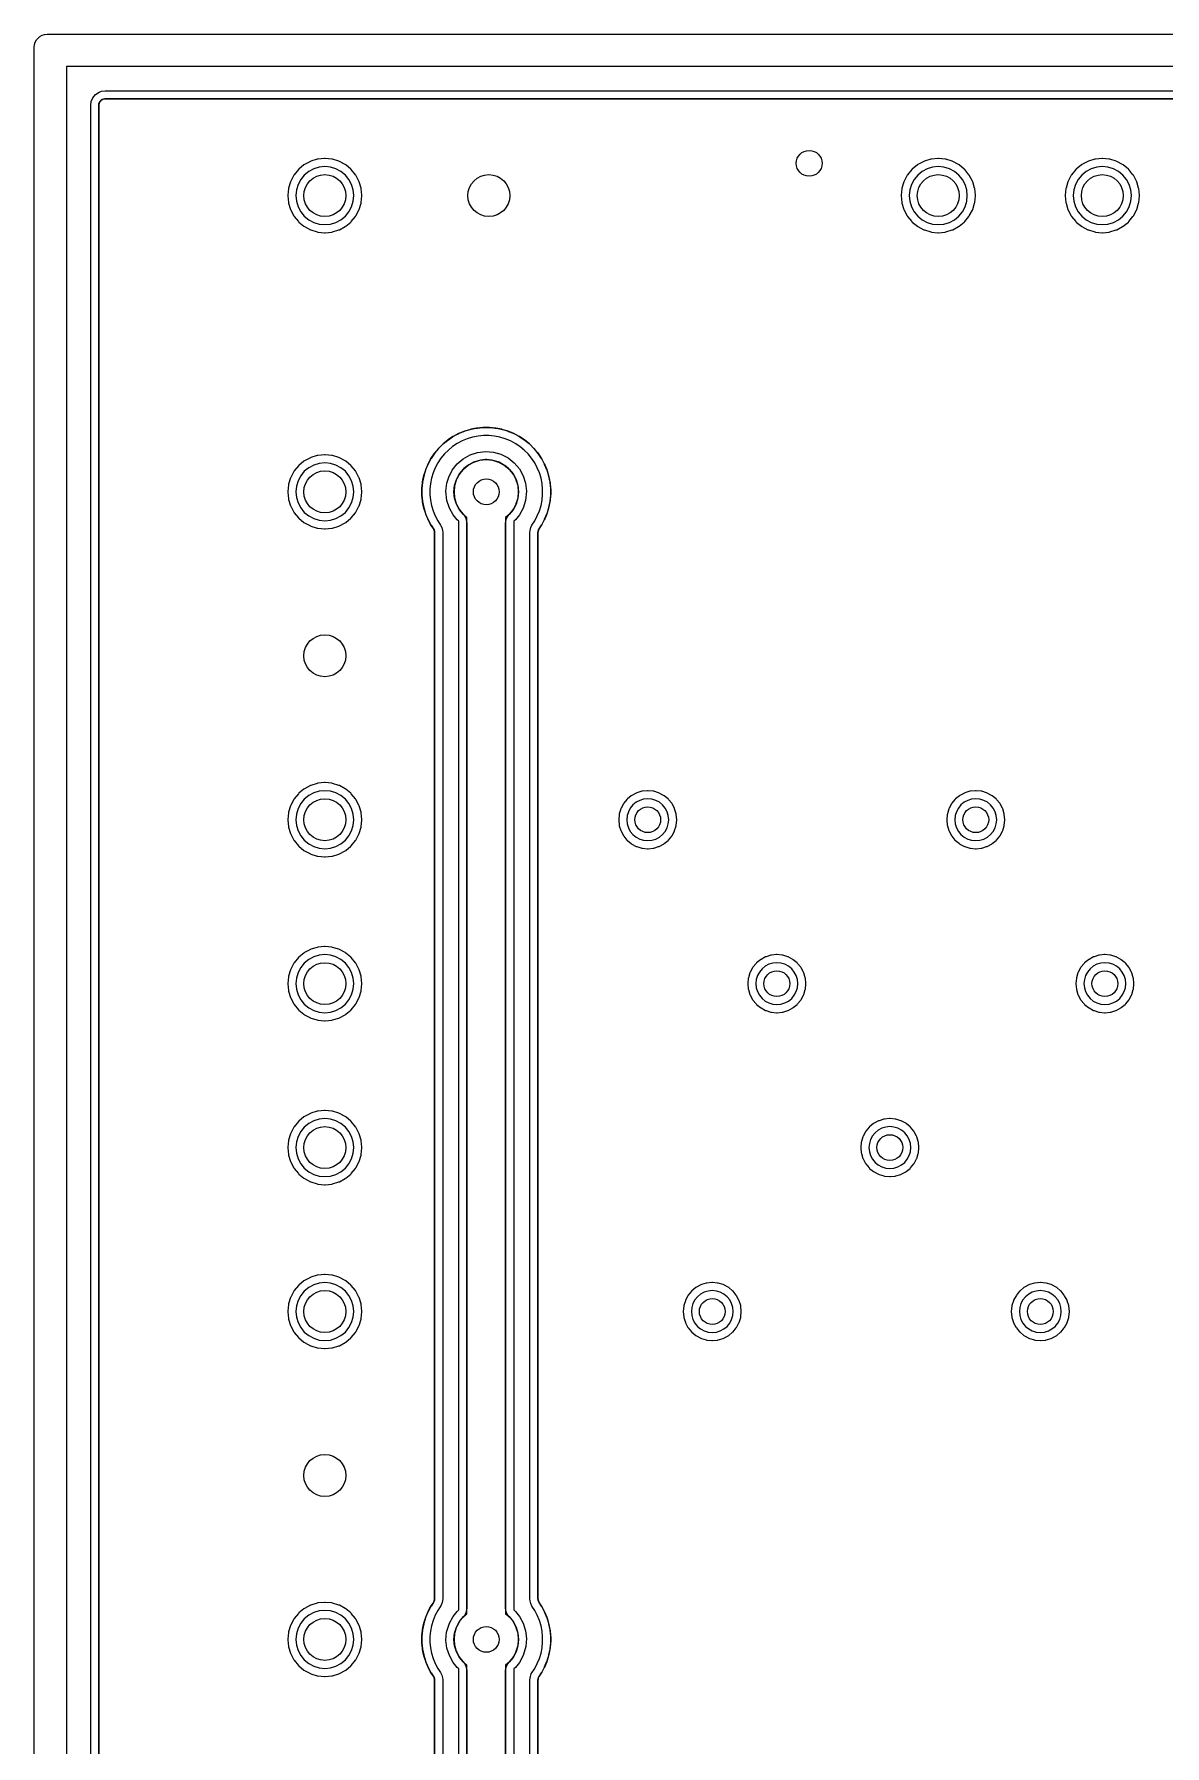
# Model space of a CAD drawing. Header units: millimetres. Extents: x -1 to 352, y -11 to 96.
# Drawn here: x -1 to 34, y 42 to 95 of the extents above; entities that cross this region are included whole.
import ezdxf

# ---------------------------------------------------------------- set-up
doc = ezdxf.new("R2010")
doc.units = ezdxf.units.MM
for name, color, linetype in [('CLEAR_POCKET', 8, 'CONTINUOUS'), ('COPPER_REF', 9, 'CONTINUOUS'), ('DRILL_0P8', 5, 'CONTINUOUS'), ('DRILL_1P3', 5, 'CONTINUOUS'), ('ISO_CENTER', 1, 'CONTINUOUS'), ('OUTLINE', 7, 'CONTINUOUS')]:
    doc.layers.add(name, color=color, linetype=linetype)

msp = doc.modelspace()

# ---------------------------------------------------------------- linework, layer by layer
at = {"layer": 'CLEAR_POCKET'}
for points in [[(144.6, -1), (-0.6, -1), (-0.678, -0.992), (-0.753, -0.97), (-0.822, -0.933), (-0.883, -0.883), (-0.933, -0.822), (-0.97, -0.753), (-0.992, -0.678), (-1, -0.6), (-1, 94.6), (-0.992, 94.678), (-0.97, 94.753), (-0.933, 94.822), (-0.883, 94.883), (-0.822, 94.933), (-0.753, 94.97), (-0.678, 94.992), (-0.6, 95), (107.41, 95)], [(106.6, 93), (1.21, 93), (1.19, 92.999), (1.181, 92.998), (1.142, 92.99), (1.106, 92.976), (1.074, 92.954), (1.046, 92.926), (1.024, 92.894), (1.01, 92.858), (1.002, 92.819), (1.001, 92.81), (1, 92.79), (1, 1.21)], [(11.4, 26.207), (11.4, 43.993), (11.399, 44.012), (11.398, 44.022), (11.39, 44.06), (11.376, 44.097), (11.371, 44.105), (11.361, 44.122), (11.298, 44.217), (11.277, 44.25), (11.203, 44.389), (11.187, 44.424), (11.127, 44.569), (11.113, 44.606), (11.068, 44.756), (11.058, 44.794), (11.028, 44.948), (11.022, 44.986), (11.007, 45.142), (11.005, 45.182), (11.005, 45.338), (11.007, 45.378), (11.022, 45.534), (11.028, 45.572), (11.058, 45.726), (11.068, 45.764), (11.113, 45.914), (11.127, 45.951), (11.187, 46.096), (11.203, 46.131), (11.277, 46.27), (11.298, 46.303), (11.361, 46.398), (11.371, 46.415), (11.376, 46.423), (11.39, 46.46), (11.398, 46.498), (11.399, 46.508), (11.4, 46.527), (11.4, 79.553), (11.399, 79.572), (11.398, 79.582), (11.39, 79.62), (11.376, 79.657), (11.371, 79.665), (11.361, 79.682), (11.298, 79.777), (11.277, 79.81), (11.203, 79.949), (11.187, 79.984), (11.127, 80.129), (11.113, 80.166), (11.068, 80.316), (11.058, 80.354), (11.028, 80.508), (11.022, 80.546), (11.007, 80.702), (11.005, 80.742), (11.005, 80.898), (11.007, 80.938), (11.022, 81.094), (11.028, 81.132), (11.058, 81.286), (11.068, 81.324), (11.113, 81.474), (11.127, 81.511), (11.187, 81.656), (11.203, 81.691), (11.277, 81.83), (11.298, 81.863), (11.385, 81.994), (11.408, 82.025), (11.507, 82.146), (11.534, 82.175), (11.645, 82.286), (11.674, 82.313), (11.795, 82.412), (11.826, 82.435), (11.957, 82.522), (11.99, 82.543), (12.129, 82.617), (12.164, 82.633), (12.309, 82.693), (12.346, 82.707), (12.496, 82.752), (12.534, 82.762), (12.688, 82.792), (12.726, 82.798), (12.882, 82.813), (12.922, 82.815), (13.078, 82.815), (13.118, 82.813), (13.274, 82.798), (13.312, 82.792), (13.466, 82.762), (13.504, 82.752), (13.654, 82.707), (13.691, 82.693), (13.836, 82.633), (13.871, 82.617), (14.01, 82.543), (14.043, 82.522), (14.174, 82.435), (14.205, 82.412), (14.326, 82.313), (14.355, 82.286), (14.466, 82.175), (14.493, 82.146), (14.592, 82.025), (14.615, 81.994), (14.702, 81.863), (14.723, 81.83), (14.797, 81.691), (14.813, 81.656), (14.873, 81.511), (14.887, 81.474), (14.932, 81.324), (14.942, 81.286), (14.972, 81.132), (14.978, 81.094), (14.993, 80.938), (14.995, 80.898), (14.995, 80.742), (14.993, 80.702), (14.978, 80.546), (14.972, 80.508), (14.942, 80.354), (14.932, 80.316), (14.887, 80.166), (14.873, 80.129), (14.813, 79.984), (14.797, 79.949), (14.723, 79.81), (14.702, 79.777), (14.639, 79.682), (14.629, 79.665), (14.624, 79.657), (14.61, 79.62), (14.602, 79.582), (14.601, 79.572), (14.6, 79.553), (14.6, 46.527), (14.601, 46.508), (14.602, 46.498), (14.61, 46.46), (14.624, 46.423), (14.629, 46.415), (14.639, 46.398), (14.702, 46.303), (14.723, 46.27), (14.797, 46.131), (14.813, 46.096), (14.873, 45.951), (14.887, 45.914), (14.932, 45.764), (14.942, 45.726), (14.972, 45.572), (14.978, 45.534), (14.993, 45.378), (14.995, 45.338), (14.995, 45.182), (14.993, 45.142), (14.978, 44.986), (14.972, 44.948), (14.942, 44.794), (14.932, 44.756), (14.887, 44.606), (14.873, 44.569), (14.813, 44.424), (14.797, 44.389), (14.723, 44.25), (14.702, 44.217), (14.639, 44.122), (14.629, 44.105), (14.624, 44.097), (14.61, 44.06), (14.602, 44.022), (14.601, 44.012), (14.6, 43.993), (14.6, 26.207)], [(13.6, 25.917), (13.6, 44.283), (13.608, 44.361), (13.63, 44.436), (13.667, 44.505), (13.717, 44.566), (13.72, 44.568), (13.819, 44.689), (13.841, 44.722), (13.915, 44.86), (13.93, 44.896), (13.975, 45.046), (13.983, 45.084), (13.998, 45.24), (13.998, 45.28), (13.983, 45.436), (13.975, 45.474), (13.93, 45.624), (13.915, 45.66), (13.841, 45.798), (13.819, 45.831), (13.72, 45.952), (13.717, 45.954), (13.667, 46.015), (13.63, 46.084), (13.608, 46.159), (13.6, 46.237), (13.6, 79.843), (13.608, 79.921), (13.63, 79.996), (13.667, 80.065), (13.717, 80.126), (13.72, 80.128), (13.819, 80.249), (13.841, 80.282), (13.915, 80.42), (13.93, 80.456), (13.975, 80.606), (13.983, 80.644), (13.998, 80.8), (13.998, 80.84), (13.983, 80.996), (13.975, 81.034), (13.93, 81.184), (13.915, 81.22), (13.841, 81.358), (13.819, 81.391), (13.72, 81.512), (13.692, 81.54), (13.571, 81.639), (13.538, 81.661), (13.4, 81.735), (13.364, 81.75), (13.214, 81.795), (13.176, 81.803), (13.02, 81.818), (12.98, 81.818), (12.824, 81.803), (12.786, 81.795), (12.636, 81.75), (12.6, 81.735), (12.462, 81.661), (12.429, 81.639), (12.308, 81.54), (12.28, 81.512), (12.181, 81.391), (12.159, 81.358), (12.085, 81.22), (12.07, 81.184), (12.025, 81.034), (12.017, 80.996), (12.002, 80.84), (12.002, 80.8), (12.017, 80.644), (12.025, 80.606), (12.07, 80.456), (12.085, 80.42), (12.159, 80.282), (12.181, 80.249), (12.28, 80.128), (12.283, 80.126), (12.333, 80.065), (12.37, 79.996), (12.392, 79.921), (12.4, 79.843), (12.4, 46.237), (12.392, 46.159), (12.37, 46.084), (12.333, 46.015), (12.283, 45.954), (12.28, 45.952), (12.181, 45.831), (12.159, 45.798), (12.085, 45.66), (12.07, 45.624), (12.025, 45.474), (12.017, 45.436), (12.002, 45.28), (12.002, 45.24), (12.017, 45.084), (12.025, 45.046), (12.07, 44.896), (12.085, 44.86), (12.159, 44.722), (12.181, 44.689), (12.28, 44.568), (12.283, 44.566), (12.333, 44.505), (12.37, 44.436), (12.392, 44.361), (12.4, 44.283), (12.4, 25.917)]]:
    msp.add_lwpolyline(points, dxfattribs=at)
at = {"layer": 'COPPER_REF'}
for points in [[(142.8, 1), (1.2, 1), (1.161, 1.004), (1.123, 1.015), (1.089, 1.034), (1.059, 1.059), (1.034, 1.089), (1.015, 1.123), (1.004, 1.161), (1, 1.2), (1, 92.8), (1.004, 92.839), (1.015, 92.877), (1.034, 92.911), (1.059, 92.941), (1.089, 92.966), (1.123, 92.985), (1.161, 92.996), (1.2, 93), (106.61, 93)], [(14.6, 26.197), (14.6, 44.003), (14.604, 44.042), (14.615, 44.079), (14.634, 44.114), (14.711, 44.229), (14.716, 44.237), (14.803, 44.402), (14.808, 44.41), (14.879, 44.582), (14.882, 44.592), (14.936, 44.77), (14.939, 44.779), (14.975, 44.962), (14.976, 44.972), (14.995, 45.157), (14.995, 45.167), (14.995, 45.353), (14.995, 45.363), (14.976, 45.548), (14.975, 45.558), (14.939, 45.741), (14.936, 45.75), (14.882, 45.928), (14.879, 45.938), (14.808, 46.11), (14.803, 46.118), (14.716, 46.283), (14.711, 46.291), (14.634, 46.406), (14.615, 46.441), (14.604, 46.478), (14.6, 46.517), (14.6, 79.563), (14.604, 79.602), (14.615, 79.639), (14.634, 79.674), (14.711, 79.789), (14.716, 79.797), (14.803, 79.962), (14.808, 79.97), (14.879, 80.142), (14.882, 80.152), (14.936, 80.33), (14.939, 80.339), (14.975, 80.522), (14.976, 80.532), (14.995, 80.717), (14.995, 80.727), (14.995, 80.913), (14.995, 80.923), (14.976, 81.108), (14.975, 81.118), (14.939, 81.301), (14.936, 81.31), (14.882, 81.488), (14.879, 81.498), (14.808, 81.67), (14.803, 81.678), (14.716, 81.843), (14.711, 81.851), (14.607, 82.006), (14.601, 82.014), (14.483, 82.158), (14.477, 82.165), (14.345, 82.297), (14.338, 82.303), (14.194, 82.421), (14.186, 82.427), (14.031, 82.531), (14.023, 82.536), (13.858, 82.623), (13.85, 82.628), (13.678, 82.699), (13.668, 82.702), (13.49, 82.756), (13.481, 82.759), (13.298, 82.795), (13.288, 82.796), (13.103, 82.815), (13.093, 82.815), (12.907, 82.815), (12.897, 82.815), (12.712, 82.796), (12.702, 82.795), (12.519, 82.759), (12.51, 82.756), (12.332, 82.702), (12.322, 82.699), (12.15, 82.628), (12.142, 82.623), (11.977, 82.536), (11.969, 82.531), (11.814, 82.427), (11.806, 82.421), (11.662, 82.303), (11.655, 82.297), (11.523, 82.165), (11.517, 82.158), (11.399, 82.014), (11.393, 82.006), (11.289, 81.851), (11.284, 81.843), (11.197, 81.678), (11.192, 81.67), (11.121, 81.498), (11.118, 81.488), (11.064, 81.31), (11.061, 81.301), (11.025, 81.118), (11.024, 81.108), (11.005, 80.923), (11.005, 80.913), (11.005, 80.727), (11.005, 80.717), (11.024, 80.532), (11.025, 80.522), (11.061, 80.339), (11.064, 80.33), (11.118, 80.152), (11.121, 80.142), (11.192, 79.97), (11.197, 79.962), (11.284, 79.797), (11.289, 79.789), (11.366, 79.674), (11.385, 79.639), (11.396, 79.602), (11.4, 79.563), (11.4, 46.517), (11.396, 46.478), (11.385, 46.441), (11.366, 46.406), (11.289, 46.291), (11.284, 46.283), (11.197, 46.118), (11.192, 46.11), (11.121, 45.938), (11.118, 45.928), (11.064, 45.75), (11.061, 45.741), (11.025, 45.558), (11.024, 45.548), (11.005, 45.363), (11.005, 45.353), (11.005, 45.167), (11.005, 45.157), (11.024, 44.972), (11.025, 44.962), (11.061, 44.779), (11.064, 44.77), (11.118, 44.592), (11.121, 44.582), (11.192, 44.41), (11.197, 44.402), (11.284, 44.237), (11.289, 44.229), (11.366, 44.114), (11.385, 44.079), (11.396, 44.042), (11.4, 44.003), (11.4, 26.197)], [(12.4, 25.735), (12.4, 44.465), (12.293, 44.553), (12.169, 44.704), (12.076, 44.877), (12.019, 45.065), (12, 45.26), (12.019, 45.455), (12.076, 45.643), (12.169, 45.816), (12.293, 45.967), (12.4, 46.055), (12.4, 80.025), (12.293, 80.113), (12.169, 80.264), (12.076, 80.437), (12.019, 80.625), (12, 80.82), (12.019, 81.015), (12.076, 81.203), (12.169, 81.376), (12.293, 81.527), (12.444, 81.651), (12.617, 81.744), (12.805, 81.801), (13, 81.82), (13.195, 81.801), (13.383, 81.744), (13.556, 81.651), (13.707, 81.527), (13.831, 81.376), (13.924, 81.203), (13.981, 81.015), (14, 80.82), (13.981, 80.625), (13.924, 80.437), (13.831, 80.264), (13.707, 80.113), (13.6, 80.025), (13.6, 46.055), (13.707, 45.967), (13.831, 45.816), (13.924, 45.643), (13.981, 45.455), (14, 45.26), (13.981, 45.065), (13.924, 44.877), (13.831, 44.704), (13.707, 44.553), (13.6, 44.465), (13.6, 25.735)]]:
    msp.add_lwpolyline(points, dxfattribs=at)
for points in [[(7.551, 88.942), (7.569, 88.935), (7.766, 88.875), (7.785, 88.871), (7.99, 88.851), (8.01, 88.851), (8.215, 88.871), (8.234, 88.875), (8.431, 88.935), (8.449, 88.942), (8.63, 89.039), (8.647, 89.05), (8.806, 89.181), (8.819, 89.194), (8.95, 89.353), (8.961, 89.37), (9.058, 89.551), (9.065, 89.569), (9.125, 89.766), (9.129, 89.785), (9.149, 89.99), (9.149, 90.01), (9.129, 90.215), (9.125, 90.234), (9.065, 90.431), (9.058, 90.449), (8.961, 90.63), (8.95, 90.647), (8.819, 90.806), (8.806, 90.819), (8.647, 90.95), (8.63, 90.961), (8.449, 91.058), (8.431, 91.065), (8.234, 91.125), (8.215, 91.129), (8.01, 91.149), (7.99, 91.149), (7.785, 91.129), (7.766, 91.125), (7.569, 91.065), (7.551, 91.058), (7.37, 90.961), (7.353, 90.95), (7.194, 90.819), (7.181, 90.806), (7.05, 90.647), (7.039, 90.63), (6.942, 90.449), (6.935, 90.431), (6.875, 90.234), (6.871, 90.215), (6.851, 90.01), (6.851, 89.99), (6.871, 89.785), (6.875, 89.766), (6.935, 89.569), (6.942, 89.551), (7.039, 89.37), (7.05, 89.353), (7.181, 89.194), (7.194, 89.181), (7.353, 89.05), (7.37, 89.039)], [(26.551, 88.942), (26.569, 88.935), (26.766, 88.875), (26.785, 88.871), (26.99, 88.851), (27.01, 88.851), (27.215, 88.871), (27.234, 88.875), (27.431, 88.935), (27.449, 88.942), (27.63, 89.039), (27.647, 89.05), (27.806, 89.181), (27.819, 89.194), (27.95, 89.353), (27.961, 89.37), (28.058, 89.551), (28.065, 89.569), (28.125, 89.766), (28.129, 89.785), (28.149, 89.99), (28.149, 90.01), (28.129, 90.215), (28.125, 90.234), (28.065, 90.431), (28.058, 90.449), (27.961, 90.63), (27.95, 90.647), (27.819, 90.806), (27.806, 90.819), (27.647, 90.95), (27.63, 90.961), (27.449, 91.058), (27.431, 91.065), (27.234, 91.125), (27.215, 91.129), (27.01, 91.149), (26.99, 91.149), (26.785, 91.129), (26.766, 91.125), (26.569, 91.065), (26.551, 91.058), (26.37, 90.961), (26.353, 90.95), (26.194, 90.819), (26.181, 90.806), (26.05, 90.647), (26.039, 90.63), (25.942, 90.449), (25.935, 90.431), (25.875, 90.234), (25.871, 90.215), (25.851, 90.01), (25.851, 89.99), (25.871, 89.785), (25.875, 89.766), (25.935, 89.569), (25.942, 89.551), (26.039, 89.37), (26.05, 89.353), (26.181, 89.194), (26.194, 89.181), (26.353, 89.05), (26.37, 89.039)], [(31.631, 88.942), (31.649, 88.935), (31.846, 88.875), (31.865, 88.871), (32.07, 88.851), (32.09, 88.851), (32.295, 88.871), (32.314, 88.875), (32.511, 88.935), (32.529, 88.942), (32.71, 89.039), (32.727, 89.05), (32.886, 89.181), (32.899, 89.194), (33.03, 89.353), (33.041, 89.37), (33.138, 89.551), (33.145, 89.569), (33.205, 89.766), (33.209, 89.785), (33.229, 89.99), (33.229, 90.01), (33.209, 90.215), (33.205, 90.234), (33.145, 90.431), (33.138, 90.449), (33.041, 90.63), (33.03, 90.647), (32.899, 90.806), (32.886, 90.819), (32.727, 90.95), (32.71, 90.961), (32.529, 91.058), (32.511, 91.065), (32.314, 91.125), (32.295, 91.129), (32.09, 91.149), (32.07, 91.149), (31.865, 91.129), (31.846, 91.125), (31.649, 91.065), (31.631, 91.058), (31.45, 90.961), (31.433, 90.95), (31.274, 90.819), (31.261, 90.806), (31.13, 90.647), (31.119, 90.63), (31.022, 90.449), (31.015, 90.431), (30.955, 90.234), (30.951, 90.215), (30.931, 90.01), (30.931, 89.99), (30.951, 89.785), (30.955, 89.766), (31.015, 89.569), (31.022, 89.551), (31.119, 89.37), (31.13, 89.353), (31.261, 89.194), (31.274, 89.181), (31.433, 89.05), (31.45, 89.039)], [(7.551, 79.762), (7.569, 79.755), (7.766, 79.695), (7.785, 79.691), (7.99, 79.671), (8.01, 79.671), (8.215, 79.691), (8.234, 79.695), (8.431, 79.755), (8.449, 79.762), (8.63, 79.859), (8.647, 79.87), (8.806, 80.001), (8.819, 80.014), (8.95, 80.173), (8.961, 80.19), (9.058, 80.371), (9.065, 80.389), (9.125, 80.586), (9.129, 80.605), (9.149, 80.81), (9.149, 80.83), (9.129, 81.035), (9.125, 81.054), (9.065, 81.251), (9.058, 81.269), (8.961, 81.45), (8.95, 81.467), (8.819, 81.626), (8.806, 81.639), (8.647, 81.77), (8.63, 81.781), (8.449, 81.878), (8.431, 81.885), (8.234, 81.945), (8.215, 81.949), (8.01, 81.969), (7.99, 81.969), (7.785, 81.949), (7.766, 81.945), (7.569, 81.885), (7.551, 81.878), (7.37, 81.781), (7.353, 81.77), (7.194, 81.639), (7.181, 81.626), (7.05, 81.467), (7.039, 81.45), (6.942, 81.269), (6.935, 81.251), (6.875, 81.054), (6.871, 81.035), (6.851, 80.83), (6.851, 80.81), (6.871, 80.605), (6.875, 80.586), (6.935, 80.389), (6.942, 80.371), (7.039, 80.19), (7.05, 80.173), (7.181, 80.014), (7.194, 80.001), (7.353, 79.87), (7.37, 79.859)], [(7.551, 69.602), (7.569, 69.595), (7.766, 69.535), (7.785, 69.531), (7.99, 69.511), (8.01, 69.511), (8.215, 69.531), (8.234, 69.535), (8.431, 69.595), (8.449, 69.602), (8.63, 69.699), (8.647, 69.71), (8.806, 69.841), (8.819, 69.854), (8.95, 70.013), (8.961, 70.03), (9.058, 70.211), (9.065, 70.229), (9.125, 70.426), (9.129, 70.445), (9.149, 70.65), (9.149, 70.67), (9.129, 70.875), (9.125, 70.894), (9.065, 71.091), (9.058, 71.109), (8.961, 71.29), (8.95, 71.307), (8.819, 71.466), (8.806, 71.479), (8.647, 71.61), (8.63, 71.621), (8.449, 71.718), (8.431, 71.725), (8.234, 71.785), (8.215, 71.789), (8.01, 71.809), (7.99, 71.809), (7.785, 71.789), (7.766, 71.785), (7.569, 71.725), (7.551, 71.718), (7.37, 71.621), (7.353, 71.61), (7.194, 71.479), (7.181, 71.466), (7.05, 71.307), (7.039, 71.29), (6.942, 71.109), (6.935, 71.091), (6.875, 70.894), (6.871, 70.875), (6.851, 70.67), (6.851, 70.65), (6.871, 70.445), (6.875, 70.426), (6.935, 70.229), (6.942, 70.211), (7.039, 70.03), (7.05, 70.013), (7.181, 69.854), (7.194, 69.841), (7.353, 69.71), (7.37, 69.699)], [(17.647, 69.833), (17.665, 69.826), (17.815, 69.78), (17.834, 69.776), (17.99, 69.761), (18.01, 69.761), (18.166, 69.776), (18.185, 69.78), (18.335, 69.826), (18.353, 69.833), (18.491, 69.907), (18.508, 69.918), (18.629, 70.017), (18.643, 70.031), (18.742, 70.152), (18.753, 70.169), (18.827, 70.307), (18.834, 70.325), (18.88, 70.475), (18.884, 70.494), (18.899, 70.65), (18.899, 70.67), (18.884, 70.826), (18.88, 70.845), (18.834, 70.995), (18.827, 71.013), (18.753, 71.151), (18.742, 71.168), (18.643, 71.289), (18.629, 71.303), (18.508, 71.402), (18.491, 71.413), (18.353, 71.487), (18.335, 71.494), (18.185, 71.54), (18.166, 71.544), (18.01, 71.559), (17.99, 71.559), (17.834, 71.544), (17.815, 71.54), (17.665, 71.494), (17.647, 71.487), (17.509, 71.413), (17.492, 71.402), (17.371, 71.303), (17.357, 71.289), (17.258, 71.168), (17.247, 71.151), (17.173, 71.013), (17.166, 70.995), (17.12, 70.845), (17.116, 70.826), (17.101, 70.67), (17.101, 70.65), (17.116, 70.494), (17.12, 70.475), (17.166, 70.325), (17.173, 70.307), (17.247, 70.169), (17.258, 70.152), (17.357, 70.031), (17.371, 70.017), (17.492, 69.918), (17.509, 69.907)], [(27.807, 69.833), (27.825, 69.826), (27.975, 69.78), (27.994, 69.776), (28.15, 69.761), (28.17, 69.761), (28.326, 69.776), (28.345, 69.78), (28.495, 69.826), (28.513, 69.833), (28.651, 69.907), (28.668, 69.918), (28.789, 70.017), (28.803, 70.031), (28.902, 70.152), (28.913, 70.169), (28.987, 70.307), (28.994, 70.325), (29.04, 70.475), (29.044, 70.494), (29.059, 70.65), (29.059, 70.67), (29.044, 70.826), (29.04, 70.845), (28.994, 70.995), (28.987, 71.013), (28.913, 71.151), (28.902, 71.168), (28.803, 71.289), (28.789, 71.303), (28.668, 71.402), (28.651, 71.413), (28.513, 71.487), (28.495, 71.494), (28.345, 71.54), (28.326, 71.544), (28.17, 71.559), (28.15, 71.559), (27.994, 71.544), (27.975, 71.54), (27.825, 71.494), (27.807, 71.487), (27.669, 71.413), (27.652, 71.402), (27.531, 71.303), (27.517, 71.289), (27.418, 71.168), (27.407, 71.151), (27.333, 71.013), (27.326, 70.995), (27.28, 70.845), (27.276, 70.826), (27.261, 70.67), (27.261, 70.65), (27.276, 70.494), (27.28, 70.475), (27.326, 70.325), (27.333, 70.307), (27.407, 70.169), (27.418, 70.152), (27.517, 70.031), (27.531, 70.017), (27.652, 69.918), (27.669, 69.907)], [(7.353, 64.63), (7.37, 64.619), (7.551, 64.522), (7.569, 64.515), (7.766, 64.455), (7.785, 64.451), (7.99, 64.431), (8.01, 64.431), (8.215, 64.451), (8.234, 64.455), (8.431, 64.515), (8.449, 64.522), (8.63, 64.619), (8.647, 64.63), (8.806, 64.761), (8.819, 64.774), (8.95, 64.933), (8.961, 64.95), (9.058, 65.131), (9.065, 65.149), (9.125, 65.346), (9.129, 65.365), (9.149, 65.57), (9.149, 65.59), (9.129, 65.795), (9.125, 65.814), (9.065, 66.011), (9.058, 66.029), (8.961, 66.21), (8.95, 66.227), (8.819, 66.386), (8.806, 66.399), (8.647, 66.53), (8.63, 66.541), (8.449, 66.638), (8.431, 66.645), (8.234, 66.705), (8.215, 66.709), (8.01, 66.729), (7.99, 66.729), (7.785, 66.709), (7.766, 66.705), (7.569, 66.645), (7.551, 66.638), (7.37, 66.541), (7.353, 66.53), (7.194, 66.399), (7.181, 66.386), (7.05, 66.227), (7.039, 66.21), (6.942, 66.029), (6.935, 66.011), (6.875, 65.814), (6.871, 65.795), (6.851, 65.59), (6.851, 65.57), (6.871, 65.365), (6.875, 65.346), (6.935, 65.149), (6.942, 65.131), (7.039, 64.95), (7.05, 64.933), (7.181, 64.774), (7.194, 64.761)], [(21.357, 64.951), (21.371, 64.937), (21.492, 64.838), (21.509, 64.827), (21.647, 64.753), (21.665, 64.746), (21.815, 64.7), (21.834, 64.696), (21.99, 64.681), (22.01, 64.681), (22.166, 64.696), (22.185, 64.7), (22.335, 64.746), (22.353, 64.753), (22.491, 64.827), (22.508, 64.838), (22.629, 64.937), (22.643, 64.951), (22.742, 65.072), (22.753, 65.089), (22.827, 65.227), (22.834, 65.245), (22.88, 65.395), (22.884, 65.414), (22.899, 65.57), (22.899, 65.59), (22.884, 65.746), (22.88, 65.765), (22.834, 65.915), (22.827, 65.933), (22.753, 66.071), (22.742, 66.088), (22.643, 66.209), (22.629, 66.223), (22.508, 66.322), (22.491, 66.333), (22.353, 66.407), (22.335, 66.414), (22.185, 66.46), (22.166, 66.464), (22.01, 66.479), (21.99, 66.479), (21.834, 66.464), (21.815, 66.46), (21.665, 66.414), (21.647, 66.407), (21.509, 66.333), (21.492, 66.322), (21.371, 66.223), (21.357, 66.209), (21.258, 66.088), (21.247, 66.071), (21.173, 65.933), (21.166, 65.915), (21.12, 65.765), (21.116, 65.746), (21.101, 65.59), (21.101, 65.57), (21.116, 65.414), (21.12, 65.395), (21.166, 65.245), (21.173, 65.227), (21.247, 65.089), (21.258, 65.072)], [(31.652, 64.838), (31.669, 64.827), (31.807, 64.753), (31.825, 64.746), (31.975, 64.7), (31.994, 64.696), (32.15, 64.681), (32.17, 64.681), (32.326, 64.696), (32.345, 64.7), (32.495, 64.746), (32.513, 64.753), (32.651, 64.827), (32.668, 64.838), (32.789, 64.937), (32.803, 64.951), (32.902, 65.072), (32.913, 65.089), (32.987, 65.227), (32.994, 65.245), (33.04, 65.395), (33.044, 65.414), (33.059, 65.57), (33.059, 65.59), (33.044, 65.746), (33.04, 65.765), (32.994, 65.915), (32.987, 65.933), (32.913, 66.071), (32.902, 66.088), (32.803, 66.209), (32.789, 66.223), (32.668, 66.322), (32.651, 66.333), (32.513, 66.407), (32.495, 66.414), (32.345, 66.46), (32.326, 66.464), (32.17, 66.479), (32.15, 66.479), (31.994, 66.464), (31.975, 66.46), (31.825, 66.414), (31.807, 66.407), (31.669, 66.333), (31.652, 66.322), (31.531, 66.223), (31.517, 66.209), (31.418, 66.088), (31.407, 66.071), (31.333, 65.933), (31.326, 65.915), (31.28, 65.765), (31.276, 65.746), (31.261, 65.59), (31.261, 65.57), (31.276, 65.414), (31.28, 65.395), (31.326, 65.245), (31.333, 65.227), (31.407, 65.089), (31.418, 65.072), (31.517, 64.951), (31.531, 64.937)], [(7.551, 59.442), (7.569, 59.435), (7.766, 59.375), (7.785, 59.371), (7.99, 59.351), (8.01, 59.351), (8.215, 59.371), (8.234, 59.375), (8.431, 59.435), (8.449, 59.442), (8.63, 59.539), (8.647, 59.55), (8.806, 59.681), (8.819, 59.694), (8.95, 59.853), (8.961, 59.87), (9.058, 60.051), (9.065, 60.069), (9.125, 60.266), (9.129, 60.285), (9.149, 60.49), (9.149, 60.51), (9.129, 60.715), (9.125, 60.734), (9.065, 60.931), (9.058, 60.949), (8.961, 61.13), (8.95, 61.147), (8.819, 61.306), (8.806, 61.319), (8.647, 61.45), (8.63, 61.461), (8.449, 61.558), (8.431, 61.565), (8.234, 61.625), (8.215, 61.629), (8.01, 61.649), (7.99, 61.649), (7.785, 61.629), (7.766, 61.625), (7.569, 61.565), (7.551, 61.558), (7.37, 61.461), (7.353, 61.45), (7.194, 61.319), (7.181, 61.306), (7.05, 61.147), (7.039, 61.13), (6.942, 60.949), (6.935, 60.931), (6.875, 60.734), (6.871, 60.715), (6.851, 60.51), (6.851, 60.49), (6.871, 60.285), (6.875, 60.266), (6.935, 60.069), (6.942, 60.051), (7.039, 59.87), (7.05, 59.853), (7.181, 59.694), (7.194, 59.681), (7.353, 59.55), (7.37, 59.539)], [(25.147, 59.673), (25.165, 59.666), (25.315, 59.62), (25.334, 59.616), (25.49, 59.601), (25.51, 59.601), (25.666, 59.616), (25.685, 59.62), (25.835, 59.666), (25.853, 59.673), (25.991, 59.747), (26.008, 59.758), (26.129, 59.857), (26.143, 59.871), (26.242, 59.992), (26.253, 60.009), (26.327, 60.147), (26.334, 60.165), (26.38, 60.315), (26.384, 60.334), (26.399, 60.49), (26.399, 60.51), (26.384, 60.666), (26.38, 60.685), (26.334, 60.835), (26.327, 60.853), (26.253, 60.991), (26.242, 61.008), (26.143, 61.129), (26.129, 61.143), (26.008, 61.242), (25.991, 61.253), (25.853, 61.327), (25.835, 61.334), (25.685, 61.38), (25.666, 61.384), (25.51, 61.399), (25.49, 61.399), (25.334, 61.384), (25.315, 61.38), (25.165, 61.334), (25.147, 61.327), (25.009, 61.253), (24.992, 61.242), (24.871, 61.143), (24.857, 61.129), (24.758, 61.008), (24.747, 60.991), (24.673, 60.853), (24.666, 60.835), (24.62, 60.685), (24.616, 60.666), (24.601, 60.51), (24.601, 60.49), (24.616, 60.334), (24.62, 60.315), (24.666, 60.165), (24.673, 60.147), (24.747, 60.009), (24.758, 59.992), (24.857, 59.871), (24.871, 59.857), (24.992, 59.758), (25.009, 59.747)], [(7.551, 54.362), (7.569, 54.355), (7.766, 54.295), (7.785, 54.291), (7.99, 54.271), (8.01, 54.271), (8.215, 54.291), (8.234, 54.295), (8.431, 54.355), (8.449, 54.362), (8.63, 54.459), (8.647, 54.47), (8.806, 54.601), (8.819, 54.614), (8.95, 54.773), (8.961, 54.79), (9.058, 54.971), (9.065, 54.989), (9.125, 55.186), (9.129, 55.205), (9.149, 55.41), (9.149, 55.43), (9.129, 55.635), (9.125, 55.654), (9.065, 55.851), (9.058, 55.869), (8.961, 56.05), (8.95, 56.067), (8.819, 56.226), (8.806, 56.239), (8.647, 56.37), (8.63, 56.381), (8.449, 56.478), (8.431, 56.485), (8.234, 56.545), (8.215, 56.549), (8.01, 56.569), (7.99, 56.569), (7.785, 56.549), (7.766, 56.545), (7.569, 56.485), (7.551, 56.478), (7.37, 56.381), (7.353, 56.37), (7.194, 56.239), (7.181, 56.226), (7.05, 56.067), (7.039, 56.05), (6.942, 55.869), (6.935, 55.851), (6.875, 55.654), (6.871, 55.635), (6.851, 55.43), (6.851, 55.41), (6.871, 55.205), (6.875, 55.186), (6.935, 54.989), (6.942, 54.971), (7.039, 54.79), (7.05, 54.773), (7.181, 54.614), (7.194, 54.601), (7.353, 54.47), (7.37, 54.459)], [(19.492, 54.678), (19.509, 54.667), (19.647, 54.593), (19.665, 54.586), (19.815, 54.54), (19.834, 54.536), (19.99, 54.521), (20.01, 54.521), (20.166, 54.536), (20.185, 54.54), (20.335, 54.586), (20.353, 54.593), (20.491, 54.667), (20.508, 54.678), (20.629, 54.777), (20.643, 54.791), (20.742, 54.912), (20.753, 54.929), (20.827, 55.067), (20.834, 55.085), (20.88, 55.235), (20.884, 55.254), (20.899, 55.41), (20.899, 55.43), (20.884, 55.586), (20.88, 55.605), (20.834, 55.755), (20.827, 55.773), (20.753, 55.911), (20.742, 55.928), (20.643, 56.049), (20.629, 56.063), (20.508, 56.162), (20.491, 56.173), (20.353, 56.247), (20.335, 56.254), (20.185, 56.3), (20.166, 56.304), (20.01, 56.319), (19.99, 56.319), (19.834, 56.304), (19.815, 56.3), (19.665, 56.254), (19.647, 56.247), (19.509, 56.173), (19.492, 56.162), (19.371, 56.063), (19.357, 56.049), (19.258, 55.928), (19.247, 55.911), (19.173, 55.773), (19.166, 55.755), (19.12, 55.605), (19.116, 55.586), (19.101, 55.43), (19.101, 55.41), (19.116, 55.254), (19.12, 55.235), (19.166, 55.085), (19.173, 55.067), (19.247, 54.929), (19.258, 54.912), (19.357, 54.791), (19.371, 54.777)], [(29.652, 54.678), (29.669, 54.667), (29.807, 54.593), (29.825, 54.586), (29.975, 54.54), (29.994, 54.536), (30.15, 54.521), (30.17, 54.521), (30.326, 54.536), (30.345, 54.54), (30.495, 54.586), (30.513, 54.593), (30.651, 54.667), (30.668, 54.678), (30.789, 54.777), (30.803, 54.791), (30.902, 54.912), (30.913, 54.929), (30.987, 55.067), (30.994, 55.085), (31.04, 55.235), (31.044, 55.254), (31.059, 55.41), (31.059, 55.43), (31.044, 55.586), (31.04, 55.605), (30.994, 55.755), (30.987, 55.773), (30.913, 55.911), (30.902, 55.928), (30.803, 56.049), (30.789, 56.063), (30.668, 56.162), (30.651, 56.173), (30.513, 56.247), (30.495, 56.254), (30.345, 56.3), (30.326, 56.304), (30.17, 56.319), (30.15, 56.319), (29.994, 56.304), (29.975, 56.3), (29.825, 56.254), (29.807, 56.247), (29.669, 56.173), (29.652, 56.162), (29.531, 56.063), (29.517, 56.049), (29.418, 55.928), (29.407, 55.911), (29.333, 55.773), (29.326, 55.755), (29.28, 55.605), (29.276, 55.586), (29.261, 55.43), (29.261, 55.41), (29.276, 55.254), (29.28, 55.235), (29.326, 55.085), (29.333, 55.067), (29.407, 54.929), (29.418, 54.912), (29.517, 54.791), (29.531, 54.777)], [(7.551, 44.202), (7.569, 44.195), (7.766, 44.135), (7.785, 44.131), (7.99, 44.111), (8.01, 44.111), (8.215, 44.131), (8.234, 44.135), (8.431, 44.195), (8.449, 44.202), (8.63, 44.299), (8.647, 44.31), (8.806, 44.441), (8.819, 44.454), (8.95, 44.613), (8.961, 44.63), (9.058, 44.811), (9.065, 44.829), (9.125, 45.026), (9.129, 45.045), (9.149, 45.25), (9.149, 45.27), (9.129, 45.475), (9.125, 45.494), (9.065, 45.691), (9.058, 45.709), (8.961, 45.89), (8.95, 45.907), (8.819, 46.066), (8.806, 46.079), (8.647, 46.21), (8.63, 46.221), (8.449, 46.318), (8.431, 46.325), (8.234, 46.385), (8.215, 46.389), (8.01, 46.409), (7.99, 46.409), (7.785, 46.389), (7.766, 46.385), (7.569, 46.325), (7.551, 46.318), (7.37, 46.221), (7.353, 46.21), (7.194, 46.079), (7.181, 46.066), (7.05, 45.907), (7.039, 45.89), (6.942, 45.709), (6.935, 45.691), (6.875, 45.494), (6.871, 45.475), (6.851, 45.27), (6.851, 45.25), (6.871, 45.045), (6.875, 45.026), (6.935, 44.829), (6.942, 44.811), (7.039, 44.63), (7.05, 44.613), (7.181, 44.454), (7.194, 44.441), (7.353, 44.31), (7.37, 44.299)]]:
    msp.add_lwpolyline(points, close=True, dxfattribs=at)
at = {"layer": 'DRILL_0P8'}
for centre in [(23, 91), (13, 80.82), (18, 70.66), (28.16, 70.66), (22, 65.58), (32.16, 65.58), (25.5, 60.5), (20, 55.42), (30.16, 55.42), (13, 45.26)]:
    msp.add_circle(centre, 0.4, dxfattribs=at)
at = {"layer": 'DRILL_1P3'}
for centre in [(8, 90), (13.08, 90), (27, 90), (32.08, 90), (8, 80.82), (8, 75.74), (8, 70.66), (8, 65.58), (8, 60.5), (8, 55.42), (8, 50.34), (8, 45.26)]:
    msp.add_circle(centre, 0.65, dxfattribs=at)
at = {"layer": 'ISO_CENTER'}
for points in [[(142.8, 0.75), (1.2, 0.75), (1.136, 0.755), (1.051, 0.776), (0.93, 0.84), (0.84, 0.93), (0.776, 1.051), (0.755, 1.136), (0.75, 1.2), (0.75, 92.8), (0.765, 92.912), (0.813, 93.029), (0.9, 93.135), (1.006, 93.205), (1.088, 93.235), (1.2, 93.25), (106.61, 93.25)], [(14.35, 26.197), (14.35, 44.003), (14.365, 44.114), (14.395, 44.197), (14.499, 44.362), (14.58, 44.513), (14.645, 44.671), (14.695, 44.835), (14.728, 45.004), (14.745, 45.174), (14.745, 45.346), (14.728, 45.516), (14.695, 45.685), (14.645, 45.849), (14.58, 46.007), (14.499, 46.158), (14.413, 46.288), (14.376, 46.368), (14.355, 46.454), (14.35, 46.517), (14.35, 79.563), (14.355, 79.626), (14.376, 79.712), (14.413, 79.792), (14.499, 79.922), (14.58, 80.073), (14.645, 80.231), (14.695, 80.395), (14.728, 80.564), (14.745, 80.734), (14.745, 80.906), (14.728, 81.076), (14.695, 81.245), (14.645, 81.409), (14.58, 81.567), (14.499, 81.718), (14.403, 81.861), (14.295, 81.993), (14.173, 82.115), (14.041, 82.223), (13.898, 82.319), (13.747, 82.4), (13.589, 82.465), (13.425, 82.515), (13.256, 82.548), (13.086, 82.565), (12.914, 82.565), (12.744, 82.548), (12.575, 82.515), (12.411, 82.465), (12.253, 82.4), (12.102, 82.319), (11.959, 82.223), (11.827, 82.115), (11.705, 81.993), (11.597, 81.861), (11.501, 81.718), (11.42, 81.567), (11.355, 81.409), (11.305, 81.245), (11.272, 81.076), (11.255, 80.906), (11.255, 80.734), (11.272, 80.564), (11.305, 80.395), (11.355, 80.231), (11.42, 80.073), (11.501, 79.922), (11.587, 79.792), (11.624, 79.712), (11.645, 79.626), (11.65, 79.563), (11.65, 46.517), (11.635, 46.406), (11.605, 46.323), (11.501, 46.158), (11.42, 46.007), (11.355, 45.849), (11.305, 45.685), (11.272, 45.516), (11.255, 45.346), (11.255, 45.174), (11.272, 45.004), (11.305, 44.835), (11.355, 44.671), (11.42, 44.513), (11.501, 44.362), (11.587, 44.232), (11.624, 44.152), (11.645, 44.066), (11.65, 44.003), (11.65, 26.197)], [(12.15, 25.853), (12.15, 44.347), (12.1, 44.394), (11.975, 44.546), (11.856, 44.759), (11.78, 44.992), (11.751, 45.235), (11.77, 45.48), (11.856, 45.761), (11.975, 45.974), (12.1, 46.126), (12.15, 46.173), (12.15, 79.907), (12.1, 79.954), (11.975, 80.106), (11.856, 80.319), (11.78, 80.552), (11.751, 80.845), (11.78, 81.088), (11.837, 81.275), (11.948, 81.493), (12.1, 81.686), (12.286, 81.845), (12.499, 81.964), (12.732, 82.04), (12.975, 82.069), (13.22, 82.05), (13.455, 81.983), (13.673, 81.872), (13.866, 81.72), (14.025, 81.534), (14.144, 81.321), (14.22, 81.088), (14.249, 80.845), (14.22, 80.552), (14.144, 80.319), (14.025, 80.106), (13.9, 79.954), (13.85, 79.907), (13.85, 46.173), (13.9, 46.126), (14.025, 45.974), (14.144, 45.761), (14.22, 45.528), (14.249, 45.285), (14.23, 45.04), (14.144, 44.759), (14.025, 44.546), (13.9, 44.394), (13.85, 44.347), (13.85, 25.853)]]:
    msp.add_lwpolyline(points, dxfattribs=at)
for points in [[(7.101, 90), (7.118, 89.825), (7.17, 89.656), (7.253, 89.501), (7.364, 89.364), (7.501, 89.253), (7.656, 89.17), (7.825, 89.118), (8, 89.101), (8.175, 89.118), (8.344, 89.17), (8.499, 89.253), (8.636, 89.364), (8.747, 89.501), (8.83, 89.656), (8.882, 89.825), (8.899, 90), (8.882, 90.175), (8.83, 90.344), (8.747, 90.499), (8.636, 90.636), (8.499, 90.747), (8.344, 90.83), (8.175, 90.882), (8, 90.899), (7.825, 90.882), (7.656, 90.83), (7.501, 90.747), (7.364, 90.636), (7.253, 90.499), (7.17, 90.344), (7.118, 90.175)], [(26.101, 90), (26.118, 89.825), (26.17, 89.656), (26.253, 89.501), (26.364, 89.364), (26.501, 89.253), (26.656, 89.17), (26.825, 89.118), (27, 89.101), (27.175, 89.118), (27.344, 89.17), (27.499, 89.253), (27.636, 89.364), (27.747, 89.501), (27.83, 89.656), (27.882, 89.825), (27.899, 90), (27.882, 90.175), (27.83, 90.344), (27.747, 90.499), (27.636, 90.636), (27.499, 90.747), (27.344, 90.83), (27.175, 90.882), (27, 90.899), (26.825, 90.882), (26.656, 90.83), (26.501, 90.747), (26.364, 90.636), (26.253, 90.499), (26.17, 90.344), (26.118, 90.175)], [(31.181, 90), (31.198, 89.825), (31.25, 89.656), (31.333, 89.501), (31.444, 89.364), (31.581, 89.253), (31.736, 89.17), (31.905, 89.118), (32.08, 89.101), (32.255, 89.118), (32.424, 89.17), (32.579, 89.253), (32.716, 89.364), (32.827, 89.501), (32.91, 89.656), (32.962, 89.825), (32.979, 90), (32.962, 90.175), (32.91, 90.344), (32.827, 90.499), (32.716, 90.636), (32.579, 90.747), (32.424, 90.83), (32.255, 90.882), (32.08, 90.899), (31.905, 90.882), (31.736, 90.83), (31.581, 90.747), (31.444, 90.636), (31.333, 90.499), (31.25, 90.344), (31.198, 90.175)], [(7.101, 80.82), (7.118, 80.645), (7.17, 80.476), (7.253, 80.321), (7.364, 80.184), (7.501, 80.073), (7.656, 79.99), (7.825, 79.938), (8, 79.921), (8.175, 79.938), (8.344, 79.99), (8.499, 80.073), (8.636, 80.184), (8.747, 80.321), (8.83, 80.476), (8.882, 80.645), (8.899, 80.82), (8.882, 80.995), (8.83, 81.164), (8.747, 81.319), (8.636, 81.456), (8.499, 81.567), (8.344, 81.65), (8.175, 81.702), (8, 81.719), (7.825, 81.702), (7.656, 81.65), (7.501, 81.567), (7.364, 81.456), (7.253, 81.319), (7.17, 81.164), (7.118, 80.995)], [(7.101, 70.66), (7.118, 70.485), (7.17, 70.316), (7.253, 70.161), (7.364, 70.024), (7.501, 69.913), (7.656, 69.83), (7.825, 69.778), (8, 69.761), (8.175, 69.778), (8.344, 69.83), (8.499, 69.913), (8.636, 70.024), (8.747, 70.161), (8.83, 70.316), (8.882, 70.485), (8.899, 70.66), (8.882, 70.835), (8.83, 71.004), (8.747, 71.159), (8.636, 71.296), (8.499, 71.407), (8.344, 71.49), (8.175, 71.542), (8, 71.559), (7.825, 71.542), (7.656, 71.49), (7.501, 71.407), (7.364, 71.296), (7.253, 71.159), (7.17, 71.004), (7.118, 70.835)], [(17.351, 70.66), (17.364, 70.533), (17.401, 70.412), (17.461, 70.3), (17.541, 70.201), (17.64, 70.121), (17.752, 70.061), (17.873, 70.024), (18, 70.011), (18.127, 70.024), (18.248, 70.061), (18.36, 70.121), (18.459, 70.201), (18.539, 70.3), (18.599, 70.412), (18.636, 70.533), (18.649, 70.66), (18.636, 70.787), (18.599, 70.908), (18.539, 71.02), (18.459, 71.119), (18.36, 71.199), (18.248, 71.259), (18.127, 71.296), (18, 71.309), (17.873, 71.296), (17.752, 71.259), (17.64, 71.199), (17.541, 71.119), (17.461, 71.02), (17.401, 70.908), (17.364, 70.787)], [(27.511, 70.66), (27.524, 70.533), (27.561, 70.412), (27.621, 70.3), (27.701, 70.201), (27.8, 70.121), (27.912, 70.061), (28.033, 70.024), (28.16, 70.011), (28.287, 70.024), (28.408, 70.061), (28.52, 70.121), (28.619, 70.201), (28.699, 70.3), (28.759, 70.412), (28.796, 70.533), (28.809, 70.66), (28.796, 70.787), (28.759, 70.908), (28.699, 71.02), (28.619, 71.119), (28.52, 71.199), (28.408, 71.259), (28.287, 71.296), (28.16, 71.309), (28.033, 71.296), (27.912, 71.259), (27.8, 71.199), (27.701, 71.119), (27.621, 71.02), (27.561, 70.908), (27.524, 70.787)], [(7.101, 65.58), (7.118, 65.405), (7.17, 65.236), (7.253, 65.081), (7.364, 64.944), (7.501, 64.833), (7.656, 64.75), (7.825, 64.698), (8, 64.681), (8.175, 64.698), (8.344, 64.75), (8.499, 64.833), (8.636, 64.944), (8.747, 65.081), (8.83, 65.236), (8.882, 65.405), (8.899, 65.58), (8.882, 65.755), (8.83, 65.924), (8.747, 66.079), (8.636, 66.216), (8.499, 66.327), (8.344, 66.41), (8.175, 66.462), (8, 66.479), (7.825, 66.462), (7.656, 66.41), (7.501, 66.327), (7.364, 66.216), (7.253, 66.079), (7.17, 65.924), (7.118, 65.755)], [(21.351, 65.58), (21.364, 65.453), (21.401, 65.332), (21.461, 65.22), (21.541, 65.121), (21.64, 65.041), (21.752, 64.981), (21.873, 64.944), (22, 64.931), (22.127, 64.944), (22.248, 64.981), (22.36, 65.041), (22.459, 65.121), (22.539, 65.22), (22.599, 65.332), (22.636, 65.453), (22.649, 65.58), (22.636, 65.707), (22.599, 65.828), (22.539, 65.94), (22.459, 66.039), (22.36, 66.119), (22.248, 66.179), (22.127, 66.216), (22, 66.229), (21.873, 66.216), (21.752, 66.179), (21.64, 66.119), (21.541, 66.039), (21.461, 65.94), (21.401, 65.828), (21.364, 65.707)], [(31.511, 65.58), (31.524, 65.453), (31.561, 65.332), (31.621, 65.22), (31.701, 65.121), (31.8, 65.041), (31.912, 64.981), (32.033, 64.944), (32.16, 64.931), (32.287, 64.944), (32.408, 64.981), (32.52, 65.041), (32.619, 65.121), (32.699, 65.22), (32.759, 65.332), (32.796, 65.453), (32.809, 65.58), (32.796, 65.707), (32.759, 65.828), (32.699, 65.94), (32.619, 66.039), (32.52, 66.119), (32.408, 66.179), (32.287, 66.216), (32.16, 66.229), (32.033, 66.216), (31.912, 66.179), (31.8, 66.119), (31.701, 66.039), (31.621, 65.94), (31.561, 65.828), (31.524, 65.707)], [(7.101, 60.5), (7.118, 60.325), (7.17, 60.156), (7.253, 60.001), (7.364, 59.864), (7.501, 59.753), (7.656, 59.67), (7.825, 59.618), (8, 59.601), (8.175, 59.618), (8.344, 59.67), (8.499, 59.753), (8.636, 59.864), (8.747, 60.001), (8.83, 60.156), (8.882, 60.325), (8.899, 60.5), (8.882, 60.675), (8.83, 60.844), (8.747, 60.999), (8.636, 61.136), (8.499, 61.247), (8.344, 61.33), (8.175, 61.382), (8, 61.399), (7.825, 61.382), (7.656, 61.33), (7.501, 61.247), (7.364, 61.136), (7.253, 60.999), (7.17, 60.844), (7.118, 60.675)], [(24.851, 60.5), (24.864, 60.373), (24.901, 60.252), (24.961, 60.14), (25.041, 60.041), (25.14, 59.961), (25.252, 59.901), (25.373, 59.864), (25.5, 59.851), (25.627, 59.864), (25.748, 59.901), (25.86, 59.961), (25.959, 60.041), (26.039, 60.14), (26.099, 60.252), (26.136, 60.373), (26.149, 60.5), (26.136, 60.627), (26.099, 60.748), (26.039, 60.86), (25.959, 60.959), (25.86, 61.039), (25.748, 61.099), (25.627, 61.136), (25.5, 61.149), (25.373, 61.136), (25.252, 61.099), (25.14, 61.039), (25.041, 60.959), (24.961, 60.86), (24.901, 60.748), (24.864, 60.627)], [(7.101, 55.42), (7.118, 55.245), (7.17, 55.076), (7.253, 54.921), (7.364, 54.784), (7.501, 54.673), (7.656, 54.59), (7.825, 54.538), (8, 54.521), (8.175, 54.538), (8.344, 54.59), (8.499, 54.673), (8.636, 54.784), (8.747, 54.921), (8.83, 55.076), (8.882, 55.245), (8.899, 55.42), (8.882, 55.595), (8.83, 55.764), (8.747, 55.919), (8.636, 56.056), (8.499, 56.167), (8.344, 56.25), (8.175, 56.302), (8, 56.319), (7.825, 56.302), (7.656, 56.25), (7.501, 56.167), (7.364, 56.056), (7.253, 55.919), (7.17, 55.764), (7.118, 55.595)], [(19.351, 55.42), (19.364, 55.293), (19.401, 55.172), (19.461, 55.06), (19.541, 54.961), (19.64, 54.881), (19.752, 54.821), (19.873, 54.784), (20, 54.771), (20.127, 54.784), (20.248, 54.821), (20.36, 54.881), (20.459, 54.961), (20.539, 55.06), (20.599, 55.172), (20.636, 55.293), (20.649, 55.42), (20.636, 55.547), (20.599, 55.668), (20.539, 55.78), (20.459, 55.879), (20.36, 55.959), (20.248, 56.019), (20.127, 56.056), (20, 56.069), (19.873, 56.056), (19.752, 56.019), (19.64, 55.959), (19.541, 55.879), (19.461, 55.78), (19.401, 55.668), (19.364, 55.547)], [(29.511, 55.42), (29.524, 55.293), (29.561, 55.172), (29.621, 55.06), (29.701, 54.961), (29.8, 54.881), (29.912, 54.821), (30.033, 54.784), (30.16, 54.771), (30.287, 54.784), (30.408, 54.821), (30.52, 54.881), (30.619, 54.961), (30.699, 55.06), (30.759, 55.172), (30.796, 55.293), (30.809, 55.42), (30.796, 55.547), (30.759, 55.668), (30.699, 55.78), (30.619, 55.879), (30.52, 55.959), (30.408, 56.019), (30.287, 56.056), (30.16, 56.069), (30.033, 56.056), (29.912, 56.019), (29.8, 55.959), (29.701, 55.879), (29.621, 55.78), (29.561, 55.668), (29.524, 55.547)], [(7.101, 45.26), (7.118, 45.085), (7.17, 44.916), (7.253, 44.761), (7.364, 44.624), (7.501, 44.513), (7.656, 44.43), (7.825, 44.378), (8, 44.361), (8.175, 44.378), (8.344, 44.43), (8.499, 44.513), (8.636, 44.624), (8.747, 44.761), (8.83, 44.916), (8.882, 45.085), (8.899, 45.26), (8.882, 45.435), (8.83, 45.604), (8.747, 45.759), (8.636, 45.896), (8.499, 46.007), (8.344, 46.09), (8.175, 46.142), (8, 46.159), (7.825, 46.142), (7.656, 46.09), (7.501, 46.007), (7.364, 45.896), (7.253, 45.759), (7.17, 45.604), (7.118, 45.435)]]:
    msp.add_lwpolyline(points, close=True, dxfattribs=at)
at = {"layer": 'OUTLINE'}
msp.add_lwpolyline([(144, 0), (144, 94), (0, 94), (0, 0)], close=True, dxfattribs=at)

doc.saveas('drawing.dxf')
